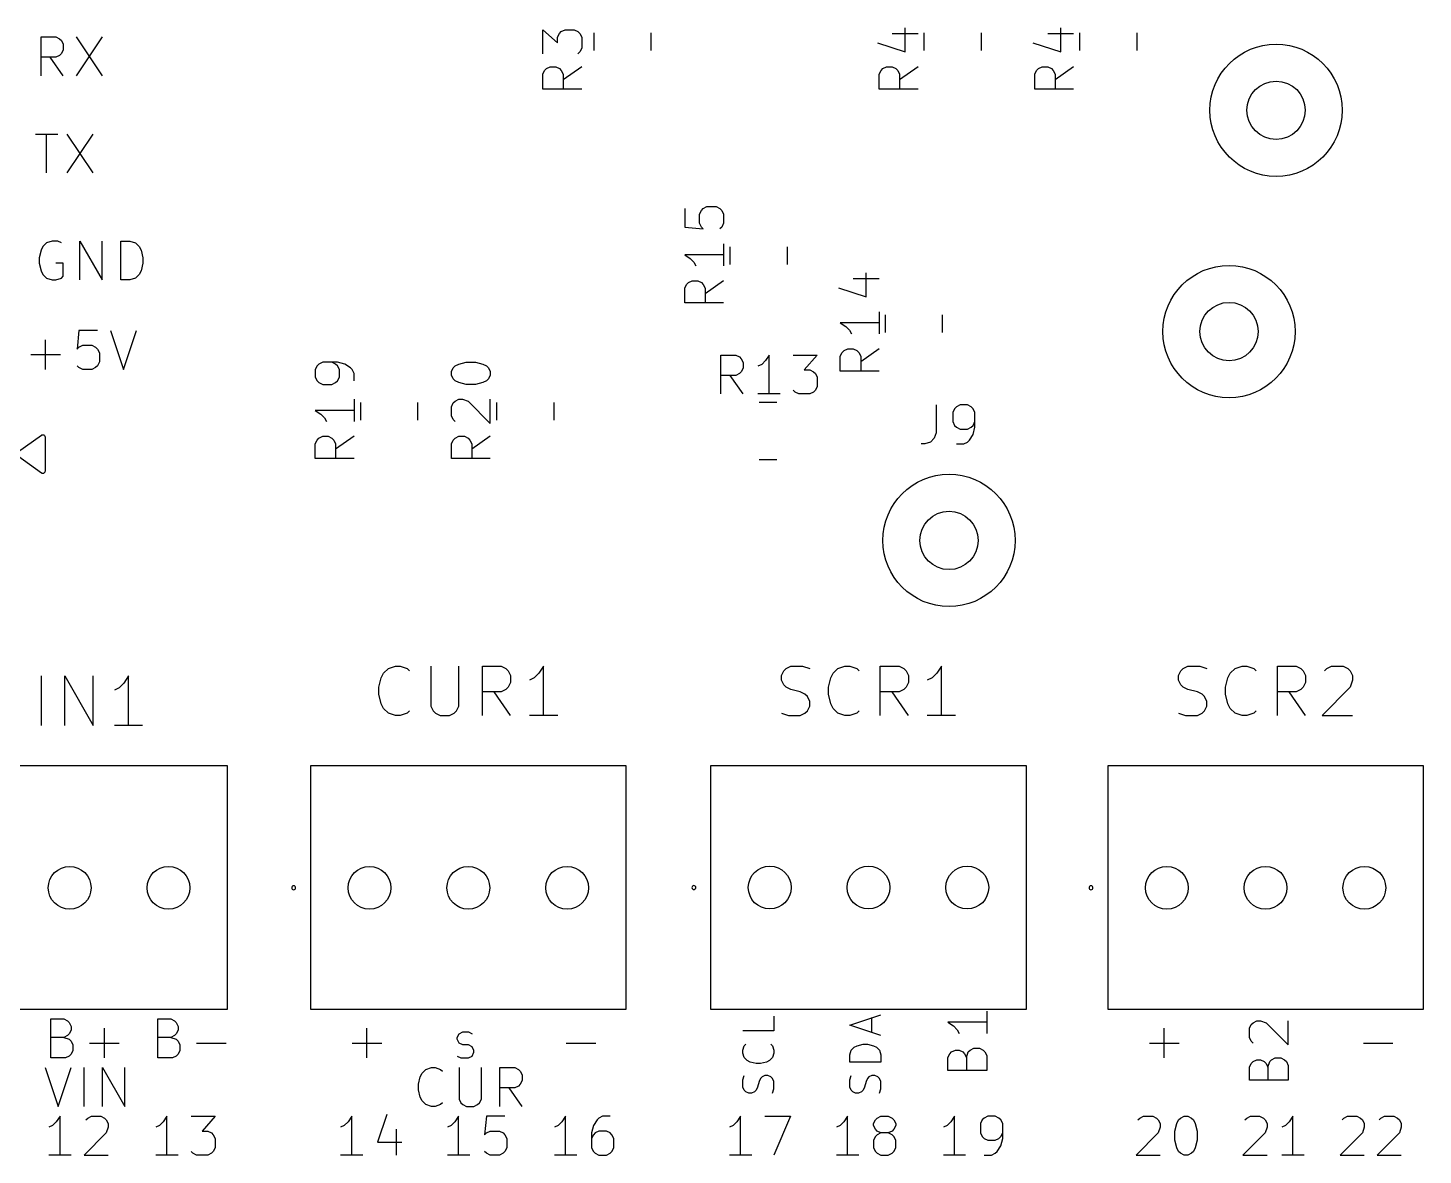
# Model space of a CAD drawing. Extents: x 112 to 236, y -130 to -74.
# Drawn here: x 147.47 to 183.34, y -130.12 to -101.14 of the extents above; entities that cross this region are included whole.
import ezdxf

# ---------------------------------------------------------------- set-up
doc = ezdxf.new("R2010")
doc.units = 0
doc.layers.add('LYELLOW', color=51, linetype='CONTINUOUS')

msp = doc.modelspace()

# ---------------------------------------------------------------- linework, layer by layer
at = {"layer": 'LYELLOW', "linetype": 'CONTINUOUS'}
for p, q in [((170.021485, -101.761906), (170.021485, -101.142859)), ((174.021485, -101.761904), (174.021485, -101.142857)), ((147.803884, -102.372419), (147.803884, -101.372419)), ((147.803884, -101.372419), (148.184836, -101.372419)), ((148.184836, -101.372419), (148.280074, -101.420038)), ((148.280074, -101.420038), (148.327693, -101.467657)), ((148.327693, -101.467657), (148.375312, -101.562895)), ((148.708646, -101.372419), (149.375312, -102.372419)), ((149.375312, -101.372419), (148.708646, -102.372419)), ((160.704819, -101.809523), (160.704819, -101.190476)), ((160.704819, -101.190476), (161.085771, -101.523809)), ((161.085771, -101.380952), (161.13339, -101.285714)), ((161.085771, -101.523809), (161.085771, -101.380952)), ((161.13339, -101.285714), (161.181009, -101.238095)), ((161.181009, -101.238095), (161.276247, -101.190476)), ((161.276247, -101.190476), (161.514342, -101.190476)), ((161.514342, -101.190476), (161.60958, -101.238095)), ((161.60958, -101.238095), (161.6572, -101.285714)), ((161.6572, -101.285714), (161.704819, -101.380952)), ((161.704819, -101.380952), (161.704819, -101.666666)), ((162.015001, -101.272936), (162.015, -101.727065)), ((163.485, -101.272935), (163.484999, -101.727064)), ((169.688152, -101.285716), (170.354819, -101.285716)), ((170.515001, -101.727064), (170.515, -101.272935)), ((171.985, -101.727065), (171.984999, -101.272936)), ((173.688152, -101.285714), (174.354819, -101.285714)), ((174.515001, -101.727064), (174.515, -101.272935)), ((175.985, -101.727065), (175.984999, -101.272936)), ((148.280074, -101.848609), (148.184836, -101.896228)), ((148.327693, -101.80099), (148.280074, -101.848609)), ((148.375312, -101.705752), (148.327693, -101.80099)), ((148.375312, -101.562895), (148.375312, -101.705752)), ((161.6572, -101.761904), (161.60958, -101.809523)), ((161.704819, -101.666666), (161.6572, -101.761904)), ((169.3072, -101.523811), (170.021485, -101.761906)), ((173.3072, -101.523809), (174.021485, -101.761904)), ((148.184836, -101.896228), (147.803884, -101.896228)), ((148.375312, -102.372419), (148.041979, -101.896228)), ((160.704819, -102.333333), (160.752438, -102.238095)), ((160.752438, -102.238095), (160.800057, -102.190476)), ((160.800057, -102.190476), (160.895295, -102.142857)), ((160.895295, -102.142857), (161.038152, -102.142857)), ((161.038152, -102.142857), (161.13339, -102.190476)), ((161.13339, -102.190476), (161.181009, -102.238095)), ((161.181009, -102.238095), (161.228628, -102.333333)), ((161.704819, -102.142857), (161.228628, -102.47619)), ((169.354819, -102.333335), (169.402438, -102.238097)), ((169.402438, -102.238097), (169.450057, -102.190478)), ((169.450057, -102.190478), (169.545295, -102.142859)), ((169.545295, -102.142859), (169.688152, -102.142859)), ((169.688152, -102.142859), (169.78339, -102.190478)), ((169.78339, -102.190478), (169.831009, -102.238097)), ((169.831009, -102.238097), (169.878628, -102.333335)), ((170.354819, -102.142859), (169.878628, -102.476192)), ((173.354819, -102.333333), (173.402438, -102.238095)), ((173.402438, -102.238095), (173.450057, -102.190476)), ((173.450057, -102.190476), (173.545295, -102.142857)), ((173.545295, -102.142857), (173.688152, -102.142857)), ((173.688152, -102.142857), (173.78339, -102.190476)), ((173.78339, -102.190476), (173.831009, -102.238095)), ((173.831009, -102.238095), (173.878628, -102.333333)), ((174.354819, -102.142857), (173.878628, -102.47619)), ((160.704819, -102.714285), (160.704819, -102.333333)), ((161.228628, -102.333333), (161.228628, -102.714285)), ((169.354819, -102.714287), (169.354819, -102.333335)), ((169.878628, -102.333335), (169.878628, -102.714287)), ((173.354819, -102.714285), (173.354819, -102.333333)), ((173.878628, -102.333333), (173.878628, -102.714285)), ((161.704819, -102.714285), (160.704819, -102.714285)), ((170.354819, -102.714287), (169.354819, -102.714287)), ((174.354819, -102.714285), (173.354819, -102.714285)), ((147.661027, -103.872419), (148.232455, -103.872419)), ((147.946741, -104.872419), (147.946741, -103.872419)), ((148.470551, -103.872419), (149.137217, -104.872419)), ((149.137217, -103.872419), (148.470551, -104.872419)), ((164.354819, -105.785714), (164.354819, -106.261904)), ((164.78339, -105.833333), (164.831009, -105.785714)), ((164.831009, -105.785714), (164.926247, -105.738095)), ((164.926247, -105.738095), (165.164342, -105.738095)), ((165.164342, -105.738095), (165.25958, -105.785714)), ((165.25958, -105.785714), (165.3072, -105.833333)), ((164.735771, -105.928571), (164.78339, -105.833333)), ((164.735771, -106.166666), (164.735771, -105.928571)), ((164.78339, -106.261904), (164.735771, -106.166666)), ((165.3072, -105.833333), (165.354819, -105.928571)), ((165.354819, -106.166666), (165.3072, -106.261904)), ((165.354819, -105.928571), (165.354819, -106.166666)), ((164.354819, -106.261904), (164.831009, -106.309523)), ((164.831009, -106.309523), (164.78339, -106.261904)), ((165.3072, -106.261904), (165.25958, -106.309523)), ((147.803884, -106.860514), (147.756265, -107.05099)), ((147.851503, -106.765276), (147.803884, -106.860514)), ((147.946741, -106.670038), (147.851503, -106.765276)), ((148.089598, -106.622419), (147.946741, -106.670038)), ((148.232455, -106.622419), (148.089598, -106.622419)), ((148.327693, -106.670038), (148.232455, -106.622419)), ((148.803884, -107.622419), (148.803884, -106.622419)), ((148.803884, -106.622419), (149.375312, -107.622419)), ((149.375312, -107.622419), (149.375312, -106.622419)), ((149.851503, -107.622419), (149.851503, -106.622419)), ((149.851503, -106.622419), (150.089598, -106.622419)), ((150.089598, -106.622419), (150.232455, -106.670038)), ((150.232455, -106.670038), (150.327693, -106.765276)), ((150.327693, -106.765276), (150.375312, -106.860514)), ((150.375312, -106.860514), (150.422931, -107.05099)), ((165.354819, -106.690476), (165.354819, -107.261904)), ((165.515001, -106.772936), (165.515, -107.227065)), ((166.985, -106.772935), (166.984999, -107.227064)), ((147.756265, -107.05099), (147.756265, -107.193847)), ((147.756265, -107.193847), (147.803884, -107.384323)), ((148.375312, -107.193847), (148.184836, -107.193847)), ((148.375312, -107.52718), (148.375312, -107.193847)), ((150.422931, -107.193847), (150.375312, -107.384323)), ((150.422931, -107.05099), (150.422931, -107.193847)), ((165.354819, -106.97619), (164.354819, -106.97619)), ((164.354819, -106.97619), (164.497676, -107.071428)), ((164.497676, -107.071428), (164.592914, -107.166666)), ((164.592914, -107.166666), (164.640533, -107.261904)), ((147.803884, -107.384323), (147.851503, -107.479561)), ((147.851503, -107.479561), (147.946741, -107.5748)), ((147.946741, -107.5748), (148.089598, -107.622419)), ((148.184836, -107.622419), (148.327693, -107.5748)), ((148.327693, -107.5748), (148.375312, -107.52718)), ((150.232455, -107.5748), (150.089598, -107.622419)), ((150.327693, -107.479561), (150.232455, -107.5748)), ((150.375312, -107.384323), (150.327693, -107.479561)), ((168.688152, -107.583335), (169.354819, -107.583335)), ((169.021485, -108.059525), (169.021485, -107.440478)), ((148.089598, -107.622419), (148.184836, -107.622419)), ((150.089598, -107.622419), (149.851503, -107.622419)), ((164.354819, -107.833333), (164.402438, -107.738095)), ((164.354819, -108.214285), (164.354819, -107.833333)), ((164.402438, -107.738095), (164.450057, -107.690476)), ((164.450057, -107.690476), (164.545295, -107.642857)), ((164.545295, -107.642857), (164.688152, -107.642857)), ((164.688152, -107.642857), (164.78339, -107.690476)), ((164.78339, -107.690476), (164.831009, -107.738095)), ((164.831009, -107.738095), (164.878628, -107.833333)), ((165.354819, -107.642857), (164.878628, -107.97619)), ((164.878628, -107.833333), (164.878628, -108.214285)), ((168.3072, -107.82143), (169.021485, -108.059525)), ((165.354819, -108.214285), (164.354819, -108.214285)), ((169.354819, -108.440478), (169.354819, -109.011906)), ((169.515001, -108.977064), (169.515, -108.522935)), ((170.985, -108.977065), (170.984999, -108.522936)), ((148.779477, -108.922474), (148.731858, -109.398664)), ((149.255667, -108.922474), (148.779477, -108.922474)), ((149.589001, -108.922474), (149.922334, -109.922474)), ((149.922334, -109.922474), (150.255667, -108.922474)), ((169.354819, -108.726192), (168.354819, -108.726192)), ((168.354819, -108.726192), (168.497676, -108.82143)), ((168.497676, -108.82143), (168.592914, -108.916668)), ((168.592914, -108.916668), (168.640533, -109.011906)), ((147.922334, -109.922474), (147.922334, -109.160569)), ((148.731858, -109.398664), (148.779477, -109.351045)), ((148.779477, -109.351045), (148.874715, -109.303426)), ((148.874715, -109.303426), (149.11281, -109.303426)), ((149.11281, -109.303426), (149.208048, -109.351045)), ((149.208048, -109.351045), (149.255667, -109.398664)), ((149.255667, -109.398664), (149.303286, -109.493902)), ((168.450057, -109.440478), (168.545295, -109.392859)), ((168.545295, -109.392859), (168.688152, -109.392859)), ((168.688152, -109.392859), (168.78339, -109.440478)), ((169.354819, -109.392859), (168.878628, -109.726192)), ((147.541382, -109.541521), (148.303287, -109.541521)), ((149.303286, -109.731997), (149.255667, -109.827235)), ((149.303286, -109.493902), (149.303286, -109.731997)), ((155.045295, -109.738095), (154.950057, -109.785714)), ((155.426247, -109.738095), (155.045295, -109.738095)), ((155.378628, -109.785714), (155.28339, -109.738095)), ((155.616723, -109.785714), (155.426247, -109.738095)), ((158.545295, -109.785714), (158.735771, -109.738095)), ((158.735771, -109.738095), (158.973866, -109.738095)), ((158.973866, -109.738095), (159.164342, -109.785714)), ((165.285714, -110.554819), (165.285714, -109.554819)), ((165.285714, -109.554819), (165.666666, -109.554819)), ((165.666666, -109.554819), (165.761904, -109.602438)), ((165.761904, -109.602438), (165.809523, -109.650057)), ((165.809523, -109.650057), (165.857142, -109.745295)), ((165.857142, -109.745295), (165.857142, -109.888152)), ((166.428571, -109.697676), (166.333333, -109.792914)), ((166.523809, -109.554819), (166.428571, -109.697676)), ((166.523809, -110.554819), (166.523809, -109.554819)), ((167.142857, -109.554819), (167.761904, -109.554819)), ((167.761904, -109.554819), (167.428571, -109.935771)), ((168.354819, -109.583335), (168.402438, -109.488097)), ((168.354819, -109.964287), (168.354819, -109.583335)), ((168.402438, -109.488097), (168.450057, -109.440478)), ((168.78339, -109.440478), (168.831009, -109.488097)), ((168.831009, -109.488097), (168.878628, -109.583335)), ((168.878628, -109.583335), (168.878628, -109.964287)), ((148.779477, -109.874855), (148.731858, -109.827235)), ((148.874715, -109.922474), (148.779477, -109.874855)), ((149.11281, -109.922474), (148.874715, -109.922474)), ((149.208048, -109.874855), (149.11281, -109.922474)), ((149.255667, -109.827235), (149.208048, -109.874855)), ((154.902438, -109.833333), (154.854819, -109.928571)), ((154.854819, -109.928571), (154.854819, -110.119047)), ((154.854819, -110.119047), (154.902438, -110.214285)), ((154.950057, -109.785714), (154.902438, -109.833333)), ((155.426247, -109.833333), (155.378628, -109.785714)), ((155.473866, -109.928571), (155.426247, -109.833333)), ((155.426247, -110.214285), (155.473866, -110.119047)), ((155.473866, -110.119047), (155.473866, -109.928571)), ((155.75958, -109.880952), (155.616723, -109.785714)), ((155.8072, -109.928571), (155.75958, -109.880952)), ((155.854819, -110.023809), (155.8072, -109.928571)), ((155.854819, -110.214285), (155.854819, -110.023809)), ((158.354819, -109.97619), (158.402438, -109.880952)), ((158.354819, -110.071428), (158.354819, -109.97619)), ((158.402438, -110.166666), (158.354819, -110.071428)), ((158.402438, -109.880952), (158.450057, -109.833333)), ((158.450057, -109.833333), (158.545295, -109.785714)), ((159.164342, -109.785714), (159.25958, -109.833333)), ((159.25958, -109.833333), (159.3072, -109.880952)), ((159.3072, -109.880952), (159.354819, -109.97619)), ((159.354819, -110.071428), (159.3072, -110.166666)), ((159.354819, -109.97619), (159.354819, -110.071428)), ((165.666666, -110.078628), (165.285714, -110.078628)), ((165.857142, -110.554819), (165.523809, -110.078628)), ((165.761904, -110.031009), (165.666666, -110.078628)), ((165.809523, -109.98339), (165.761904, -110.031009)), ((165.857142, -109.888152), (165.809523, -109.98339)), ((166.333333, -109.792914), (166.238095, -109.840533)), ((167.428571, -109.935771), (167.571428, -109.935771)), ((167.571428, -109.935771), (167.666666, -109.98339)), ((167.666666, -109.98339), (167.714285, -110.031009)), ((167.714285, -110.031009), (167.761904, -110.126247)), ((167.761904, -110.126247), (167.761904, -110.364342)), ((169.354819, -109.964287), (168.354819, -109.964287)), ((154.902438, -110.214285), (154.950057, -110.261904)), ((154.950057, -110.261904), (155.045295, -110.309523)), ((155.045295, -110.309523), (155.28339, -110.309523)), ((155.28339, -110.309523), (155.378628, -110.261904)), ((155.378628, -110.261904), (155.426247, -110.214285)), ((158.450057, -110.214285), (158.402438, -110.166666)), ((158.545295, -110.261904), (158.450057, -110.214285)), ((158.735771, -110.309523), (158.545295, -110.261904)), ((158.973866, -110.309523), (158.735771, -110.309523)), ((159.164342, -110.261904), (158.973866, -110.309523)), ((159.25958, -110.214285), (159.164342, -110.261904)), ((159.3072, -110.166666), (159.25958, -110.214285)), ((167.190476, -110.5072), (167.142857, -110.45958)), ((167.714285, -110.45958), (167.666666, -110.5072)), ((167.761904, -110.364342), (167.714285, -110.45958)), ((155.854819, -110.690476), (155.854819, -111.261904)), ((156.015001, -110.772936), (156.015, -111.227065)), ((157.485, -110.772935), (157.484999, -111.227064)), ((158.354819, -110.880952), (158.402438, -110.785714)), ((158.402438, -110.785714), (158.450057, -110.738095)), ((158.450057, -110.738095), (158.545295, -110.690476)), ((158.545295, -110.690476), (158.640533, -110.690476)), ((158.640533, -110.690476), (158.78339, -110.738095)), ((158.78339, -110.738095), (159.354819, -111.309523)), ((159.354819, -111.309523), (159.354819, -110.690476)), ((159.515001, -110.772936), (159.515, -111.227065)), ((160.985, -110.772935), (160.984999, -111.227064)), ((166.809523, -110.554819), (166.238095, -110.554819)), ((166.272936, -110.765), (166.727064, -110.765)), ((167.285714, -110.554819), (167.190476, -110.5072)), ((167.571428, -110.554819), (167.285714, -110.554819)), ((167.666666, -110.5072), (167.571428, -110.554819)), ((170.816666, -110.837419), (170.816666, -111.551704)), ((171.435714, -110.837419), (171.340476, -110.885038)), ((171.62619, -110.837419), (171.435714, -110.837419)), ((171.721428, -110.885038), (171.62619, -110.837419)), ((155.854819, -110.97619), (154.854819, -110.97619)), ((154.854819, -110.97619), (154.997676, -111.071428)), ((154.997676, -111.071428), (155.092914, -111.166666)), ((155.092914, -111.166666), (155.140533, -111.261904)), ((158.354819, -111.119047), (158.354819, -110.880952)), ((158.402438, -111.214285), (158.354819, -111.119047)), ((171.292857, -110.932657), (171.245238, -111.027895)), ((171.245238, -111.027895), (171.245238, -111.26599)), ((171.340476, -110.885038), (171.292857, -110.932657)), ((171.769047, -110.932657), (171.721428, -110.885038)), ((171.816666, -111.027895), (171.769047, -110.932657)), ((171.816666, -111.408847), (171.816666, -111.027895)), ((158.450057, -111.261904), (158.402438, -111.214285)), ((170.816666, -111.551704), (170.769047, -111.694561)), ((171.245238, -111.26599), (171.292857, -111.361228)), ((171.292857, -111.361228), (171.340476, -111.408847)), ((171.340476, -111.408847), (171.435714, -111.456466)), ((171.435714, -111.456466), (171.62619, -111.456466)), ((171.62619, -111.456466), (171.721428, -111.408847)), ((171.721428, -111.408847), (171.769047, -111.361228)), ((171.769047, -111.361228), (171.816666, -111.26599)), ((171.769047, -111.599323), (171.816666, -111.408847)), ((147.202397, -112.051337), (147.812396, -111.611337)), ((147.812396, -111.611337), (147.82228, -111.606821)), ((147.82228, -111.606821), (147.824536, -111.604566)), ((147.824536, -111.604566), (147.827217, -111.604566)), ((147.827217, -111.604566), (147.83369, -111.601609)), ((147.83369, -111.601609), (147.851952, -111.604566)), ((147.851952, -111.604566), (147.870458, -111.604566)), ((147.870458, -111.604566), (147.874033, -111.608141)), ((147.874033, -111.608141), (147.879022, -111.608949)), ((147.879022, -111.608949), (147.889844, -111.623952)), ((147.889844, -111.623952), (147.90293, -111.637038)), ((147.90293, -111.637038), (147.904318, -111.644018)), ((147.904318, -111.644018), (147.905887, -111.646193)), ((147.905887, -111.646193), (147.905377, -111.649341)), ((147.905377, -111.649341), (147.907497, -111.659999)), ((147.907497, -111.659999), (147.907503, -112.539993)), ((154.854819, -111.833333), (154.902438, -111.738095)), ((154.854819, -112.214285), (154.854819, -111.833333)), ((154.902438, -111.738095), (154.950057, -111.690476)), ((154.950057, -111.690476), (155.045295, -111.642857)), ((155.045295, -111.642857), (155.188152, -111.642857)), ((155.188152, -111.642857), (155.28339, -111.690476)), ((155.28339, -111.690476), (155.331009, -111.738095)), ((155.331009, -111.738095), (155.378628, -111.833333)), ((155.854819, -111.642857), (155.378628, -111.97619)), ((155.378628, -111.833333), (155.378628, -112.214285)), ((158.354819, -111.833333), (158.402438, -111.738095)), ((158.354819, -112.214285), (158.354819, -111.833333)), ((158.402438, -111.738095), (158.450057, -111.690476)), ((158.450057, -111.690476), (158.545295, -111.642857)), ((158.545295, -111.642857), (158.688152, -111.642857)), ((158.688152, -111.642857), (158.78339, -111.690476)), ((158.78339, -111.690476), (158.831009, -111.738095)), ((158.831009, -111.738095), (158.878628, -111.833333)), ((159.354819, -111.642857), (158.878628, -111.97619)), ((158.878628, -111.833333), (158.878628, -112.214285)), ((170.530952, -111.837419), (170.435714, -111.837419)), ((170.673809, -111.7898), (170.530952, -111.837419)), ((170.769047, -111.694561), (170.673809, -111.7898)), ((171.340476, -111.837419), (171.530952, -111.837419)), ((171.530952, -111.837419), (171.62619, -111.7898)), ((171.62619, -111.7898), (171.673809, -111.74218)), ((171.673809, -111.74218), (171.769047, -111.599323)), ((147.812404, -112.588655), (147.202397, -112.148661)), ((155.854819, -112.214285), (154.854819, -112.214285)), ((159.354819, -112.214285), (158.354819, -112.214285)), ((166.272936, -112.235), (166.727064, -112.235)), ((147.822285, -112.593169), (147.812404, -112.588655)), ((147.824542, -112.595426), (147.822285, -112.593169)), ((147.827225, -112.595426), (147.824542, -112.595426)), ((147.833697, -112.598383), (147.827225, -112.595426)), ((147.851959, -112.595426), (147.833697, -112.598383)), ((147.870464, -112.595426), (147.851959, -112.595426)), ((147.874039, -112.59185), (147.870464, -112.595426)), ((147.879029, -112.591043), (147.874039, -112.59185)), ((147.889853, -112.576036), (147.879029, -112.591043)), ((147.902936, -112.562954), (147.889853, -112.576036)), ((147.904324, -112.555975), (147.902936, -112.562954)), ((147.905894, -112.553799), (147.904324, -112.555975)), ((147.907503, -112.539993), (147.905383, -112.550647)), ((147.905383, -112.550647), (147.905894, -112.553799)), ((156.612857, -117.730746), (156.733809, -117.609794)), ((156.733809, -117.609794), (156.915238, -117.549318)), ((156.915238, -117.549318), (157.03619, -117.549318)), ((157.03619, -117.549318), (157.217619, -117.609794)), ((157.217619, -117.609794), (157.278095, -117.67027)), ((157.82238, -117.549318), (157.82238, -118.577413)), ((158.548095, -118.577413), (158.548095, -117.549318)), ((159.152856, -118.819318), (159.152856, -117.549318)), ((159.152856, -117.549318), (159.636666, -117.549318)), ((159.636666, -117.549318), (159.757618, -117.609794)), ((159.757618, -117.609794), (159.818095, -117.67027)), ((160.725237, -117.549318), (160.604285, -117.730746)), ((160.725237, -118.819318), (160.725237, -117.549318)), ((166.902856, -117.67027), (166.963333, -117.609794)), ((166.963333, -117.609794), (167.084285, -117.549318)), ((167.084285, -117.549318), (167.386666, -117.549318)), ((167.386666, -117.549318), (167.568095, -117.609794)), ((168.172857, -117.730746), (168.293809, -117.609794)), ((168.293809, -117.609794), (168.475238, -117.549318)), ((168.475238, -117.549318), (168.59619, -117.549318)), ((168.59619, -117.549318), (168.777619, -117.609794)), ((168.777619, -117.609794), (168.838095, -117.67027)), ((169.38238, -118.819318), (169.38238, -117.549318)), ((169.38238, -117.549318), (169.86619, -117.549318)), ((169.86619, -117.549318), (169.987142, -117.609794)), ((169.987142, -117.609794), (170.047619, -117.67027)), ((170.954761, -117.549318), (170.833809, -117.730746)), ((170.954761, -118.819318), (170.954761, -117.549318)), ((177.112856, -117.67027), (177.173333, -117.609794)), ((177.173333, -117.609794), (177.294285, -117.549318)), ((177.294285, -117.549318), (177.596666, -117.549318)), ((177.596666, -117.549318), (177.778095, -117.609794)), ((178.382857, -117.730746), (178.503809, -117.609794)), ((178.503809, -117.609794), (178.685238, -117.549318)), ((178.685238, -117.549318), (178.80619, -117.549318)), ((178.80619, -117.549318), (178.987619, -117.609794)), ((178.987619, -117.609794), (179.048095, -117.67027)), ((179.59238, -118.819318), (179.59238, -117.549318)), ((179.59238, -117.549318), (180.07619, -117.549318)), ((180.07619, -117.549318), (180.197142, -117.609794)), ((180.197142, -117.609794), (180.257619, -117.67027)), ((180.801904, -117.67027), (180.86238, -117.609794)), ((180.86238, -117.609794), (180.983333, -117.549318)), ((180.983333, -117.549318), (181.285714, -117.549318)), ((181.285714, -117.549318), (181.406666, -117.609794)), ((181.406666, -117.609794), (181.467142, -117.67027)), ((147.814285, -119.074318), (147.814285, -117.804318)), ((148.419047, -119.074318), (148.419047, -117.804318)), ((148.419047, -117.804318), (149.144762, -119.074318)), ((149.144762, -119.074318), (149.144762, -117.804318)), ((149.930952, -117.985746), (149.81, -118.106699)), ((150.051904, -117.804318), (149.930952, -117.985746)), ((150.051904, -119.074318), (150.051904, -117.804318)), ((156.491904, -118.093603), (156.55238, -117.851699)), ((156.55238, -117.851699), (156.612857, -117.730746)), ((159.818095, -117.67027), (159.878571, -117.791222)), ((159.878571, -117.972651), (159.818095, -118.093603)), ((159.878571, -117.791222), (159.878571, -117.972651)), ((160.483333, -117.851699), (160.36238, -117.912175)), ((160.604285, -117.730746), (160.483333, -117.851699)), ((166.84238, -117.791222), (166.902856, -117.67027)), ((166.84238, -117.912175), (166.84238, -117.791222)), ((166.902856, -118.033127), (166.84238, -117.912175)), ((168.051904, -118.093603), (168.11238, -117.851699)), ((168.11238, -117.851699), (168.172857, -117.730746)), ((170.047619, -117.67027), (170.108095, -117.791222)), ((170.108095, -117.972651), (170.047619, -118.093603)), ((170.108095, -117.791222), (170.108095, -117.972651)), ((170.712857, -117.851699), (170.591904, -117.912175)), ((170.833809, -117.730746), (170.712857, -117.851699)), ((177.05238, -117.791222), (177.112856, -117.67027)), ((177.05238, -117.912175), (177.05238, -117.791222)), ((177.112856, -118.033127), (177.05238, -117.912175)), ((178.261904, -118.093603), (178.32238, -117.851699)), ((178.32238, -117.851699), (178.382857, -117.730746)), ((180.257619, -117.67027), (180.318095, -117.791222)), ((180.318095, -117.972651), (180.257619, -118.093603)), ((180.318095, -117.791222), (180.318095, -117.972651)), ((181.467142, -117.67027), (181.527619, -117.791222)), ((181.527619, -117.912175), (181.467142, -118.093603)), ((181.527619, -117.791222), (181.527619, -117.912175)), ((149.81, -118.106699), (149.689047, -118.167175)), ((156.491904, -118.275032), (156.491904, -118.093603)), ((156.55238, -118.516937), (156.491904, -118.275032)), ((159.636666, -118.214556), (159.152856, -118.214556)), ((159.878571, -118.819318), (159.455237, -118.214556)), ((159.757618, -118.15408), (159.636666, -118.214556)), ((159.818095, -118.093603), (159.757618, -118.15408)), ((166.963333, -118.093603), (166.902856, -118.033127)), ((167.084285, -118.15408), (166.963333, -118.093603)), ((167.32619, -118.214556), (167.084285, -118.15408)), ((167.447142, -118.275032), (167.32619, -118.214556)), ((167.507618, -118.335508), (167.447142, -118.275032)), ((167.568095, -118.456461), (167.507618, -118.335508)), ((168.051904, -118.275032), (168.051904, -118.093603)), ((168.11238, -118.516937), (168.051904, -118.275032)), ((169.86619, -118.214556), (169.38238, -118.214556)), ((170.108095, -118.819318), (169.684761, -118.214556)), ((169.987142, -118.15408), (169.86619, -118.214556)), ((170.047619, -118.093603), (169.987142, -118.15408)), ((177.173333, -118.093603), (177.112856, -118.033127)), ((177.294285, -118.15408), (177.173333, -118.093603)), ((177.53619, -118.214556), (177.294285, -118.15408)), ((177.657142, -118.275032), (177.53619, -118.214556)), ((177.717618, -118.335508), (177.657142, -118.275032)), ((177.778095, -118.456461), (177.717618, -118.335508)), ((178.261904, -118.275032), (178.261904, -118.093603)), ((178.32238, -118.516937), (178.261904, -118.275032)), ((180.07619, -118.214556), (179.59238, -118.214556)), ((180.318095, -118.819318), (179.894761, -118.214556)), ((180.197142, -118.15408), (180.07619, -118.214556)), ((180.257619, -118.093603), (180.197142, -118.15408)), ((181.467142, -118.093603), (180.741428, -118.819318)), ((156.612857, -118.637889), (156.55238, -118.516937)), ((156.733809, -118.758842), (156.612857, -118.637889)), ((157.278095, -118.698365), (157.217619, -118.758842)), ((157.82238, -118.577413), (157.882857, -118.698365)), ((157.882857, -118.698365), (157.943333, -118.758842)), ((158.427142, -118.758842), (158.487619, -118.698365)), ((158.487619, -118.698365), (158.548095, -118.577413)), ((167.447142, -118.758842), (167.507618, -118.698365)), ((167.507618, -118.698365), (167.568095, -118.577413)), ((167.568095, -118.577413), (167.568095, -118.456461)), ((168.172857, -118.637889), (168.11238, -118.516937)), ((168.293809, -118.758842), (168.172857, -118.637889)), ((168.838095, -118.698365), (168.777619, -118.758842)), ((177.657142, -118.758842), (177.717618, -118.698365)), ((177.717618, -118.698365), (177.778095, -118.577413)), ((177.778095, -118.577413), (177.778095, -118.456461)), ((178.382857, -118.637889), (178.32238, -118.516937)), ((178.503809, -118.758842), (178.382857, -118.637889)), ((179.048095, -118.698365), (178.987619, -118.758842)), ((150.414762, -119.074318), (149.689047, -119.074318)), ((156.915238, -118.819318), (156.733809, -118.758842)), ((157.03619, -118.819318), (156.915238, -118.819318)), ((157.217619, -118.758842), (157.03619, -118.819318)), ((157.943333, -118.758842), (158.064285, -118.819318)), ((158.064285, -118.819318), (158.30619, -118.819318)), ((158.30619, -118.819318), (158.427142, -118.758842)), ((161.088095, -118.819318), (160.36238, -118.819318)), ((166.84238, -118.758842), (167.023809, -118.819318)), ((167.023809, -118.819318), (167.32619, -118.819318)), ((167.32619, -118.819318), (167.447142, -118.758842)), ((168.475238, -118.819318), (168.293809, -118.758842)), ((168.59619, -118.819318), (168.475238, -118.819318)), ((168.777619, -118.758842), (168.59619, -118.819318)), ((171.317619, -118.819318), (170.591904, -118.819318)), ((177.05238, -118.758842), (177.233809, -118.819318)), ((177.233809, -118.819318), (177.53619, -118.819318)), ((177.53619, -118.819318), (177.657142, -118.758842)), ((178.685238, -118.819318), (178.503809, -118.758842)), ((178.80619, -118.819318), (178.685238, -118.819318)), ((178.987619, -118.758842), (178.80619, -118.819318)), ((180.741428, -118.819318), (181.527619, -118.819318)), ((144.49, -120.11), (152.59, -120.11)), ((152.59, -120.11), (152.59, -126.38)), ((154.74, -120.11), (162.84, -120.11)), ((154.74, -126.38), (154.74, -120.11)), ((162.84, -120.11), (162.84, -126.38)), ((165.03, -120.105), (173.13, -120.105)), ((165.03, -126.375), (165.03, -120.105)), ((173.13, -120.105), (173.13, -126.375)), ((175.24, -120.11), (183.34, -120.11)), ((175.24, -126.38), (175.24, -120.11)), ((183.34, -120.11), (183.34, -126.38)), ((152.59, -126.38), (144.49, -126.38)), ((148.053884, -127.622419), (148.053884, -126.622419)), ((148.053884, -126.622419), (148.387217, -126.622419)), ((148.387217, -126.622419), (148.482455, -126.670038)), ((150.803884, -127.622419), (150.803884, -126.622419)), ((150.803884, -126.622419), (151.137217, -126.622419)), ((151.137217, -126.622419), (151.232455, -126.670038)), ((162.84, -126.38), (154.74, -126.38)), ((173.13, -126.375), (165.03, -126.375)), ((166.646895, -126.550877), (166.646895, -126.931829)), ((168.596895, -126.779448), (169.396895, -126.512782)), ((169.168323, -126.969925), (169.168323, -126.588972)), ((172.122419, -126.422306), (172.122419, -126.993734)), ((183.34, -126.38), (175.24, -126.38)), ((148.482455, -126.670038), (148.530074, -126.717657)), ((148.530074, -126.717657), (148.577693, -126.812895)), ((148.577693, -126.908133), (148.530074, -127.003371)), ((148.577693, -126.812895), (148.577693, -126.908133)), ((149.434836, -127.622419), (149.434836, -126.860514)), ((151.232455, -126.670038), (151.280074, -126.717657)), ((151.280074, -126.717657), (151.327693, -126.812895)), ((151.327693, -126.908133), (151.280074, -127.003371)), ((151.327693, -126.812895), (151.327693, -126.908133)), ((156.184836, -127.622419), (156.184836, -126.860514)), ((158.553884, -127.003371), (158.649122, -126.955752)), ((158.649122, -126.955752), (158.791979, -126.955752)), ((158.791979, -126.955752), (158.887217, -127.003371)), ((166.646895, -126.931829), (165.846895, -126.931829)), ((169.396895, -127.046115), (168.596895, -126.779448)), ((172.122419, -126.70802), (171.122419, -126.70802)), ((171.122419, -126.70802), (171.265276, -126.803258)), ((171.265276, -126.803258), (171.360514, -126.898496)), ((171.360514, -126.898496), (171.408133, -126.993734)), ((176.684836, -127.622419), (176.684836, -126.860514)), ((178.872419, -126.862782), (178.920038, -126.767544)), ((178.872419, -127.100877), (178.872419, -126.862782)), ((178.920038, -126.767544), (178.967657, -126.719925)), ((178.967657, -126.719925), (179.062895, -126.672306)), ((179.062895, -126.672306), (179.158133, -126.672306)), ((179.158133, -126.672306), (179.30099, -126.719925)), ((179.30099, -126.719925), (179.872419, -127.291353)), ((179.872419, -127.291353), (179.872419, -126.672306)), ((148.387217, -127.098609), (148.053884, -127.098609)), ((148.482455, -127.05099), (148.387217, -127.098609)), ((148.387217, -127.098609), (148.530074, -127.146228)), ((148.530074, -127.003371), (148.482455, -127.05099)), ((148.530074, -127.146228), (148.577693, -127.193847)), ((148.577693, -127.193847), (148.625312, -127.289085)), ((148.625312, -127.289085), (148.625312, -127.431942)), ((149.053884, -127.241466), (149.815789, -127.241466)), ((151.137217, -127.098609), (150.803884, -127.098609)), ((151.232455, -127.05099), (151.137217, -127.098609)), ((151.137217, -127.098609), (151.280074, -127.146228)), ((151.280074, -127.003371), (151.232455, -127.05099)), ((151.280074, -127.146228), (151.327693, -127.193847)), ((151.327693, -127.193847), (151.375312, -127.289085)), ((151.375312, -127.289085), (151.375312, -127.431942)), ((151.803884, -127.241466), (152.565789, -127.241466)), ((155.803884, -127.241466), (156.565789, -127.241466)), ((158.506265, -127.098609), (158.553884, -127.003371)), ((158.506265, -127.146228), (158.506265, -127.098609)), ((158.553884, -127.241466), (158.506265, -127.146228)), ((158.649122, -127.289085), (158.553884, -127.241466)), ((158.791979, -127.289085), (158.649122, -127.289085)), ((158.887217, -127.336704), (158.791979, -127.289085)), ((158.934836, -127.431942), (158.887217, -127.336704)), ((161.303884, -127.241466), (162.065789, -127.241466)), ((165.846895, -127.427067), (165.88499, -127.312782)), ((165.88499, -127.312782), (165.923085, -127.274686)), ((166.570704, -127.274686), (166.6088, -127.312782)), ((166.6088, -127.312782), (166.646895, -127.427067)), ((168.63499, -127.427067), (168.71118, -127.350877)), ((168.71118, -127.350877), (168.787371, -127.312782)), ((168.787371, -127.312782), (168.939752, -127.274686)), ((168.939752, -127.274686), (169.054038, -127.274686)), ((169.054038, -127.274686), (169.206419, -127.312782)), ((169.206419, -127.312782), (169.282609, -127.350877)), ((169.282609, -127.350877), (169.3588, -127.427067)), ((176.303884, -127.241466), (177.065789, -127.241466)), ((178.920038, -127.196115), (178.872419, -127.100877)), ((178.967657, -127.243734), (178.920038, -127.196115)), ((181.803884, -127.241466), (182.565789, -127.241466)), ((148.434836, -127.622419), (148.053884, -127.622419)), ((148.530074, -127.5748), (148.434836, -127.622419)), ((148.577693, -127.52718), (148.530074, -127.5748)), ((148.625312, -127.431942), (148.577693, -127.52718)), ((151.184836, -127.622419), (150.803884, -127.622419)), ((151.280074, -127.5748), (151.184836, -127.622419)), ((151.327693, -127.52718), (151.280074, -127.5748)), ((151.375312, -127.431942), (151.327693, -127.52718)), ((158.506265, -127.5748), (158.601503, -127.622419)), ((158.601503, -127.622419), (158.791979, -127.622419)), ((158.791979, -127.622419), (158.887217, -127.5748)), ((158.887217, -127.5748), (158.934836, -127.479561)), ((158.934836, -127.479561), (158.934836, -127.431942)), ((165.846895, -127.503258), (165.846895, -127.427067)), ((165.88499, -127.617544), (165.846895, -127.503258)), ((165.96118, -127.693734), (165.88499, -127.617544)), ((166.037371, -127.731829), (165.96118, -127.693734)), ((166.532609, -127.693734), (166.456419, -127.731829)), ((166.6088, -127.617544), (166.532609, -127.693734)), ((166.646895, -127.503258), (166.6088, -127.617544)), ((166.646895, -127.427067), (166.646895, -127.503258)), ((168.596895, -127.541353), (168.63499, -127.427067)), ((168.596895, -127.731829), (168.596895, -127.541353)), ((169.3588, -127.427067), (169.396895, -127.541353)), ((169.396895, -127.541353), (169.396895, -127.731829)), ((171.122419, -127.612782), (171.170038, -127.517544)), ((171.122419, -127.946115), (171.122419, -127.612782)), ((171.170038, -127.517544), (171.217657, -127.469925)), ((171.217657, -127.469925), (171.312895, -127.422306)), ((171.312895, -127.422306), (171.408133, -127.422306)), ((171.408133, -127.422306), (171.503371, -127.469925)), ((171.503371, -127.469925), (171.55099, -127.517544)), ((171.55099, -127.517544), (171.598609, -127.612782)), ((171.598609, -127.612782), (171.646228, -127.469925)), ((171.598609, -127.612782), (171.598609, -127.946115)), ((171.646228, -127.469925), (171.693847, -127.422306)), ((171.693847, -127.422306), (171.789085, -127.374687)), ((171.789085, -127.374687), (171.931942, -127.374687)), ((171.931942, -127.374687), (172.02718, -127.422306)), ((172.02718, -127.422306), (172.0748, -127.469925)), ((172.0748, -127.469925), (172.122419, -127.565163)), ((172.122419, -127.565163), (172.122419, -127.946115)), ((178.967657, -127.719925), (179.062895, -127.672306)), ((179.062895, -127.672306), (179.158133, -127.672306)), ((179.158133, -127.672306), (179.253371, -127.719925)), ((179.396228, -127.719925), (179.443847, -127.672306)), ((179.443847, -127.672306), (179.539085, -127.624687)), ((179.539085, -127.624687), (179.681942, -127.624687)), ((179.681942, -127.624687), (179.77718, -127.672306)), ((179.77718, -127.672306), (179.8248, -127.719925)), ((147.911027, -127.872419), (148.24436, -128.872419)), ((148.24436, -128.872419), (148.577693, -127.872419)), ((148.911027, -128.872419), (148.911027, -127.872419)), ((149.387217, -128.872419), (149.387217, -127.872419)), ((149.387217, -127.872419), (149.958645, -128.872419)), ((149.958645, -128.872419), (149.958645, -127.872419)), ((157.553884, -128.110514), (157.601503, -128.015276)), ((157.601503, -128.015276), (157.696741, -127.920038)), ((157.696741, -127.920038), (157.839598, -127.872419)), ((157.839598, -127.872419), (157.934836, -127.872419)), ((157.934836, -127.872419), (158.077693, -127.920038)), ((158.077693, -127.920038), (158.125312, -127.967657)), ((158.553884, -127.872419), (158.553884, -128.681942)), ((159.125312, -128.681942), (159.125312, -127.872419)), ((159.601503, -128.872419), (159.601503, -127.872419)), ((159.601503, -127.872419), (159.982455, -127.872419)), ((159.982455, -127.872419), (160.077693, -127.920038)), ((160.077693, -127.920038), (160.125312, -127.967657)), ((160.125312, -127.967657), (160.172931, -128.062895)), ((160.172931, -128.062895), (160.172931, -128.205752)), ((166.189752, -127.769925), (166.037371, -127.731829)), ((166.304038, -127.769925), (166.189752, -127.769925)), ((166.456419, -127.731829), (166.304038, -127.769925)), ((169.396895, -127.731829), (168.596895, -127.731829)), ((172.122419, -127.946115), (171.122419, -127.946115)), ((178.872419, -127.862782), (178.920038, -127.767544)), ((178.872419, -128.196115), (178.872419, -127.862782)), ((178.920038, -127.767544), (178.967657, -127.719925)), ((179.253371, -127.719925), (179.30099, -127.767544)), ((179.30099, -127.767544), (179.348609, -127.862782)), ((179.348609, -127.862782), (179.396228, -127.719925)), ((179.348609, -127.862782), (179.348609, -128.196115)), ((179.8248, -127.719925), (179.872419, -127.815163)), ((179.872419, -127.815163), (179.872419, -128.196115)), ((157.506265, -128.30099), (157.553884, -128.110514)), ((157.506265, -128.443847), (157.506265, -128.30099)), ((159.982455, -128.396228), (159.601503, -128.396228)), ((160.172931, -128.872419), (159.839598, -128.396228)), ((160.077693, -128.348609), (159.982455, -128.396228)), ((160.125312, -128.30099), (160.077693, -128.348609)), ((160.172931, -128.205752), (160.125312, -128.30099)), ((165.846895, -128.188972), (165.88499, -128.074687)), ((165.846895, -128.379449), (165.846895, -128.188972)), ((165.88499, -128.455639), (165.846895, -128.379449)), ((166.227847, -128.379449), (166.189752, -128.455639)), ((166.265942, -128.227068), (166.227847, -128.379449)), ((166.304038, -128.150877), (166.265942, -128.227068)), ((166.342133, -128.112782), (166.304038, -128.150877)), ((166.418323, -128.074687), (166.342133, -128.112782)), ((166.494514, -128.074687), (166.418323, -128.074687)), ((166.570704, -128.112782), (166.494514, -128.074687)), ((166.6088, -128.150877), (166.570704, -128.112782)), ((166.646895, -128.227068), (166.6088, -128.150877)), ((166.6088, -128.53183), (166.646895, -128.417544)), ((166.646895, -128.417544), (166.646895, -128.227068)), ((168.596895, -128.188972), (168.63499, -128.074687)), ((168.596895, -128.379449), (168.596895, -128.188972)), ((168.63499, -128.455639), (168.596895, -128.379449)), ((168.977847, -128.379449), (168.939752, -128.455639)), ((169.015942, -128.227068), (168.977847, -128.379449)), ((169.054038, -128.150877), (169.015942, -128.227068)), ((169.092133, -128.112782), (169.054038, -128.150877)), ((169.168323, -128.074687), (169.092133, -128.112782)), ((169.244514, -128.074687), (169.168323, -128.074687)), ((169.320704, -128.112782), (169.244514, -128.074687)), ((169.3588, -128.150877), (169.320704, -128.112782)), ((169.396895, -128.227068), (169.3588, -128.150877)), ((169.3588, -128.53183), (169.396895, -128.417544)), ((169.396895, -128.417544), (169.396895, -128.227068)), ((179.872419, -128.196115), (178.872419, -128.196115)), ((157.553884, -128.634323), (157.506265, -128.443847)), ((157.601503, -128.729561), (157.553884, -128.634323)), ((157.696741, -128.8248), (157.601503, -128.729561)), ((158.125312, -128.77718), (158.077693, -128.8248)), ((158.553884, -128.681942), (158.601503, -128.77718)), ((158.601503, -128.77718), (158.649122, -128.8248)), ((159.030074, -128.8248), (159.077693, -128.77718)), ((159.077693, -128.77718), (159.125312, -128.681942)), ((165.923085, -128.493734), (165.88499, -128.455639)), ((165.999276, -128.53183), (165.923085, -128.493734)), ((166.075466, -128.53183), (165.999276, -128.53183)), ((166.151657, -128.493734), (166.075466, -128.53183)), ((166.189752, -128.455639), (166.151657, -128.493734)), ((168.673085, -128.493734), (168.63499, -128.455639)), ((168.749276, -128.53183), (168.673085, -128.493734)), ((168.825466, -128.53183), (168.749276, -128.53183)), ((168.901657, -128.493734), (168.825466, -128.53183)), ((168.939752, -128.455639), (168.901657, -128.493734)), ((148.291979, -129.122419), (148.196741, -129.265276)), ((148.291979, -130.122419), (148.291979, -129.122419)), ((149.006265, -129.170038), (149.101503, -129.122419)), ((149.101503, -129.122419), (149.339598, -129.122419)), ((149.339598, -129.122419), (149.434836, -129.170038)), ((151.041979, -129.122419), (150.946741, -129.265276)), ((151.041979, -130.122419), (151.041979, -129.122419)), ((151.661027, -129.122419), (152.280074, -129.122419)), ((152.280074, -129.122419), (151.946741, -129.503371)), ((155.791979, -129.122419), (155.696741, -129.265276)), ((155.791979, -130.122419), (155.791979, -129.122419)), ((156.696741, -129.0748), (156.458646, -129.789085)), ((157.839598, -128.872419), (157.696741, -128.8248)), ((157.934836, -128.872419), (157.839598, -128.872419)), ((158.077693, -128.8248), (157.934836, -128.872419)), ((158.541979, -129.122419), (158.446741, -129.265276)), ((158.541979, -130.122419), (158.541979, -129.122419)), ((158.649122, -128.8248), (158.74436, -128.872419)), ((158.74436, -128.872419), (158.934836, -128.872419)), ((158.934836, -128.872419), (159.030074, -128.8248)), ((159.256265, -129.122419), (159.208646, -129.598609)), ((159.732455, -129.122419), (159.256265, -129.122419)), ((161.291979, -129.122419), (161.196741, -129.265276)), ((161.291979, -130.122419), (161.291979, -129.122419)), ((162.24436, -129.122419), (162.149122, -129.170038)), ((162.434836, -129.122419), (162.24436, -129.122419)), ((165.791979, -129.122419), (165.696741, -129.265276)), ((165.791979, -130.122419), (165.791979, -129.122419)), ((166.411027, -129.122419), (167.077693, -129.122419)), ((167.077693, -129.122419), (166.649122, -130.122419)), ((168.541979, -129.122419), (168.446741, -129.265276)), ((168.541979, -130.122419), (168.541979, -129.122419)), ((169.303884, -129.170038), (169.399122, -129.122419)), ((169.399122, -129.122419), (169.589598, -129.122419)), ((169.589598, -129.122419), (169.684836, -129.170038)), ((171.291979, -129.122419), (171.196741, -129.265276)), ((171.291979, -130.122419), (171.291979, -129.122419)), ((172.149122, -129.122419), (172.053884, -129.170038)), ((172.339598, -129.122419), (172.149122, -129.122419)), ((172.434836, -129.170038), (172.339598, -129.122419)), ((176.053884, -129.170038), (176.149122, -129.122419)), ((176.149122, -129.122419), (176.387217, -129.122419)), ((176.387217, -129.122419), (176.482455, -129.170038)), ((177.101503, -129.170038), (177.196741, -129.122419)), ((177.196741, -129.122419), (177.291979, -129.122419)), ((177.291979, -129.122419), (177.387217, -129.170038)), ((178.803884, -129.170038), (178.899122, -129.122419)), ((178.899122, -129.122419), (179.137217, -129.122419)), ((179.137217, -129.122419), (179.232455, -129.170038)), ((179.99436, -129.122419), (179.899122, -129.265276)), ((179.99436, -130.122419), (179.99436, -129.122419)), ((181.303884, -129.170038), (181.399122, -129.122419)), ((181.399122, -129.122419), (181.637217, -129.122419)), ((181.637217, -129.122419), (181.732455, -129.170038)), ((182.256265, -129.170038), (182.351503, -129.122419)), ((182.351503, -129.122419), (182.589598, -129.122419)), ((182.589598, -129.122419), (182.684836, -129.170038)), ((148.101503, -129.360514), (148.006265, -129.408133)), ((148.196741, -129.265276), (148.101503, -129.360514)), ((148.958646, -129.217657), (149.006265, -129.170038)), ((149.434836, -129.170038), (149.482455, -129.217657)), ((149.482455, -129.217657), (149.530074, -129.312895)), ((149.530074, -129.408133), (149.482455, -129.55099)), ((149.530074, -129.312895), (149.530074, -129.408133)), ((150.851503, -129.360514), (150.756265, -129.408133)), ((150.946741, -129.265276), (150.851503, -129.360514)), ((151.946741, -129.503371), (152.089598, -129.503371)), ((152.089598, -129.503371), (152.184836, -129.55099)), ((155.601503, -129.360514), (155.506265, -129.408133)), ((155.696741, -129.265276), (155.601503, -129.360514)), ((156.934836, -129.455752), (156.934836, -130.122419)), ((158.351503, -129.360514), (158.256265, -129.408133)), ((158.446741, -129.265276), (158.351503, -129.360514)), ((159.256265, -129.55099), (159.351503, -129.503371)), ((159.351503, -129.503371), (159.589598, -129.503371)), ((159.589598, -129.503371), (159.684836, -129.55099)), ((161.101503, -129.360514), (161.006265, -129.408133)), ((161.196741, -129.265276), (161.101503, -129.360514)), ((162.006265, -129.360514), (161.958646, -129.55099)), ((162.101503, -129.217657), (162.006265, -129.360514)), ((162.149122, -129.503371), (162.053884, -129.55099)), ((162.149122, -129.170038), (162.101503, -129.217657)), ((162.339598, -129.503371), (162.149122, -129.503371)), ((162.434836, -129.55099), (162.339598, -129.503371)), ((165.601503, -129.360514), (165.506265, -129.408133)), ((165.696741, -129.265276), (165.601503, -129.360514)), ((168.351503, -129.360514), (168.256265, -129.408133)), ((168.446741, -129.265276), (168.351503, -129.360514)), ((169.208646, -129.312895), (169.256265, -129.217657)), ((169.208646, -129.360514), (169.208646, -129.312895)), ((169.256265, -129.455752), (169.208646, -129.360514)), ((169.256265, -129.217657), (169.303884, -129.170038)), ((169.303884, -129.503371), (169.256265, -129.455752)), ((169.399122, -129.55099), (169.303884, -129.503371)), ((169.684836, -129.503371), (169.589598, -129.55099)), ((169.684836, -129.170038), (169.732455, -129.217657)), ((169.732455, -129.455752), (169.684836, -129.503371)), ((169.732455, -129.217657), (169.780074, -129.312895)), ((169.780074, -129.360514), (169.732455, -129.455752)), ((169.780074, -129.312895), (169.780074, -129.360514)), ((171.101503, -129.360514), (171.006265, -129.408133)), ((171.196741, -129.265276), (171.101503, -129.360514)), ((172.006265, -129.217657), (171.958646, -129.312895)), ((171.958646, -129.312895), (171.958646, -129.55099)), ((172.053884, -129.170038), (172.006265, -129.217657)), ((172.482455, -129.217657), (172.434836, -129.170038)), ((172.530074, -129.312895), (172.482455, -129.217657)), ((172.530074, -129.693847), (172.530074, -129.312895)), ((176.006265, -129.217657), (176.053884, -129.170038)), ((176.482455, -129.170038), (176.530074, -129.217657)), ((176.530074, -129.217657), (176.577693, -129.312895)), ((176.577693, -129.408133), (176.530074, -129.55099)), ((176.577693, -129.312895), (176.577693, -129.408133)), ((176.958646, -129.503371), (177.006265, -129.312895)), ((176.958646, -129.741466), (176.958646, -129.503371)), ((177.006265, -129.312895), (177.053884, -129.217657)), ((177.053884, -129.217657), (177.101503, -129.170038)), ((177.387217, -129.170038), (177.434836, -129.217657)), ((177.434836, -129.217657), (177.482455, -129.312895)), ((177.482455, -129.312895), (177.530074, -129.503371)), ((177.530074, -129.503371), (177.530074, -129.741466)), ((178.756265, -129.217657), (178.803884, -129.170038)), ((179.232455, -129.170038), (179.280074, -129.217657)), ((179.280074, -129.217657), (179.327693, -129.312895)), ((179.327693, -129.408133), (179.280074, -129.55099)), ((179.327693, -129.312895), (179.327693, -129.408133)), ((179.803884, -129.360514), (179.708646, -129.408133)), ((179.899122, -129.265276), (179.803884, -129.360514)), ((181.256265, -129.217657), (181.303884, -129.170038)), ((181.732455, -129.170038), (181.780074, -129.217657)), ((181.780074, -129.217657), (181.827693, -129.312895)), ((181.827693, -129.408133), (181.780074, -129.55099)), ((181.827693, -129.312895), (181.827693, -129.408133)), ((182.208646, -129.217657), (182.256265, -129.170038)), ((182.684836, -129.170038), (182.732455, -129.217657)), ((182.732455, -129.217657), (182.780074, -129.312895)), ((182.780074, -129.408133), (182.732455, -129.55099)), ((182.780074, -129.312895), (182.780074, -129.408133)), ((149.482455, -129.55099), (148.911027, -130.122419)), ((152.184836, -129.55099), (152.232455, -129.598609)), ((152.232455, -129.598609), (152.280074, -129.693847)), ((152.280074, -129.693847), (152.280074, -129.931942)), ((156.458646, -129.789085), (157.077693, -129.789085)), ((159.208646, -129.598609), (159.256265, -129.55099)), ((159.684836, -129.55099), (159.732455, -129.598609)), ((159.732455, -129.598609), (159.780074, -129.693847)), ((159.780074, -129.693847), (159.780074, -129.931942)), ((161.958646, -129.55099), (161.958646, -129.931942)), ((162.006265, -129.598609), (161.958646, -129.693847)), ((162.053884, -129.55099), (162.006265, -129.598609)), ((162.482455, -129.598609), (162.434836, -129.55099)), ((162.530074, -129.693847), (162.482455, -129.598609)), ((162.530074, -129.931942), (162.530074, -129.693847)), ((169.256265, -129.646228), (169.208646, -129.741466)), ((169.208646, -129.741466), (169.208646, -129.931942)), ((169.303884, -129.598609), (169.256265, -129.646228)), ((169.399122, -129.55099), (169.303884, -129.598609)), ((169.589598, -129.55099), (169.399122, -129.55099)), ((169.684836, -129.598609), (169.589598, -129.55099)), ((169.732455, -129.646228), (169.684836, -129.598609)), ((169.780074, -129.741466), (169.732455, -129.646228)), ((169.780074, -129.931942), (169.780074, -129.741466)), ((171.958646, -129.55099), (172.006265, -129.646228)), ((172.006265, -129.646228), (172.053884, -129.693847)), ((172.053884, -129.693847), (172.149122, -129.741466)), ((172.149122, -129.741466), (172.339598, -129.741466)), ((172.339598, -129.741466), (172.434836, -129.693847)), ((172.434836, -129.693847), (172.482455, -129.646228)), ((172.482455, -129.646228), (172.530074, -129.55099)), ((172.482455, -129.884323), (172.530074, -129.693847)), ((176.530074, -129.55099), (175.958646, -130.122419)), ((177.006265, -129.931942), (176.958646, -129.741466)), ((177.530074, -129.741466), (177.482455, -129.931942)), ((179.280074, -129.55099), (178.708646, -130.122419)), ((181.780074, -129.55099), (181.208646, -130.122419)), ((182.732455, -129.55099), (182.161027, -130.122419)), ((148.577693, -130.122419), (148.006265, -130.122419)), ((148.911027, -130.122419), (149.530074, -130.122419)), ((151.327693, -130.122419), (150.756265, -130.122419)), ((151.708646, -130.0748), (151.661027, -130.02718)), ((151.803884, -130.122419), (151.708646, -130.0748)), ((152.089598, -130.122419), (151.803884, -130.122419)), ((152.184836, -130.0748), (152.089598, -130.122419)), ((152.232455, -130.02718), (152.184836, -130.0748)), ((152.280074, -129.931942), (152.232455, -130.02718)), ((156.077693, -130.122419), (155.506265, -130.122419)), ((158.827693, -130.122419), (158.256265, -130.122419)), ((159.256265, -130.0748), (159.208646, -130.02718)), ((159.351503, -130.122419), (159.256265, -130.0748)), ((159.589598, -130.122419), (159.351503, -130.122419)), ((159.684836, -130.0748), (159.589598, -130.122419)), ((159.732455, -130.02718), (159.684836, -130.0748)), ((159.780074, -129.931942), (159.732455, -130.02718)), ((161.577693, -130.122419), (161.006265, -130.122419)), ((161.958646, -129.931942), (162.006265, -130.02718)), ((162.006265, -130.02718), (162.053884, -130.0748)), ((162.053884, -130.0748), (162.149122, -130.122419)), ((162.149122, -130.122419), (162.339598, -130.122419)), ((162.339598, -130.122419), (162.434836, -130.0748)), ((162.434836, -130.0748), (162.482455, -130.02718)), ((162.482455, -130.02718), (162.530074, -129.931942)), ((166.077693, -130.122419), (165.506265, -130.122419)), ((168.827693, -130.122419), (168.256265, -130.122419)), ((169.208646, -129.931942), (169.256265, -130.02718)), ((169.256265, -130.02718), (169.303884, -130.0748)), ((169.303884, -130.0748), (169.399122, -130.122419)), ((169.399122, -130.122419), (169.589598, -130.122419)), ((169.589598, -130.122419), (169.684836, -130.0748)), ((169.684836, -130.0748), (169.732455, -130.02718)), ((169.732455, -130.02718), (169.780074, -129.931942)), ((171.577693, -130.122419), (171.006265, -130.122419)), ((172.053884, -130.122419), (172.24436, -130.122419)), ((172.24436, -130.122419), (172.339598, -130.0748)), ((172.339598, -130.0748), (172.387217, -130.02718)), ((172.387217, -130.02718), (172.482455, -129.884323)), ((175.958646, -130.122419), (176.577693, -130.122419)), ((177.053884, -130.02718), (177.006265, -129.931942)), ((177.101503, -130.0748), (177.053884, -130.02718)), ((177.196741, -130.122419), (177.101503, -130.0748)), ((177.291979, -130.122419), (177.196741, -130.122419)), ((177.387217, -130.0748), (177.291979, -130.122419)), ((177.434836, -130.02718), (177.387217, -130.0748)), ((177.482455, -129.931942), (177.434836, -130.02718)), ((178.708646, -130.122419), (179.327693, -130.122419)), ((180.280074, -130.122419), (179.708646, -130.122419)), ((181.208646, -130.122419), (181.827693, -130.122419)), ((182.161027, -130.122419), (182.780074, -130.122419))]:
    msp.add_line(p, q, dxfattribs=at)
at = {"layer": 'LYELLOW'}
for centre, radius in [((179.56, -103.26), 1.7), ((179.56, -103.26), 0.75), ((178.35, -108.95), 1.7), ((178.35, -108.95), 0.75), ((171.15, -114.32), 1.7), ((171.15, -114.32), 0.75), ((148.54, -123.25), 0.55), ((151.08, -123.25), 0.55), ((156.25, -123.25), 0.55), ((158.79, -123.25), 0.55), ((161.33, -123.25), 0.55), ((166.54, -123.245), 0.55), ((169.08, -123.245), 0.55), ((171.62, -123.245), 0.55), ((176.75, -123.25), 0.55), ((179.29, -123.25), 0.55), ((181.83, -123.25), 0.55)]:
    msp.add_circle(centre, radius, dxfattribs=at)
for centre, start, end in [((154.3, -123.25), 0, 180), ((154.3, -123.25), -180, 0), ((164.59, -123.245), 0, 180), ((164.59, -123.245), -180, 0), ((174.8, -123.25), 0, 180), ((174.8, -123.25), -180, 0)]:
    msp.add_arc(centre, 0.05, start, end, dxfattribs=at)

doc.saveas('drawing.dxf')
